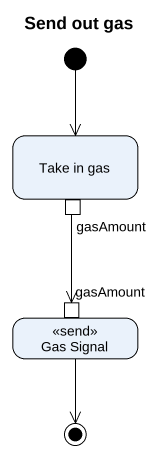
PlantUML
@startuml
title Send out gas
hide empty description
state "Take in gas" as Take_in_gas {
  state gasAmount <<outputPin>>
}
state "Gas Signal" as Gas_Signal <<send>> {
  state "gasAmount" as gasAmount_2 <<inputPin>>
}
[*] --> Take_in_gas
gasAmount --> gasAmount_2
Gas_Signal --> [*]
@enduml
